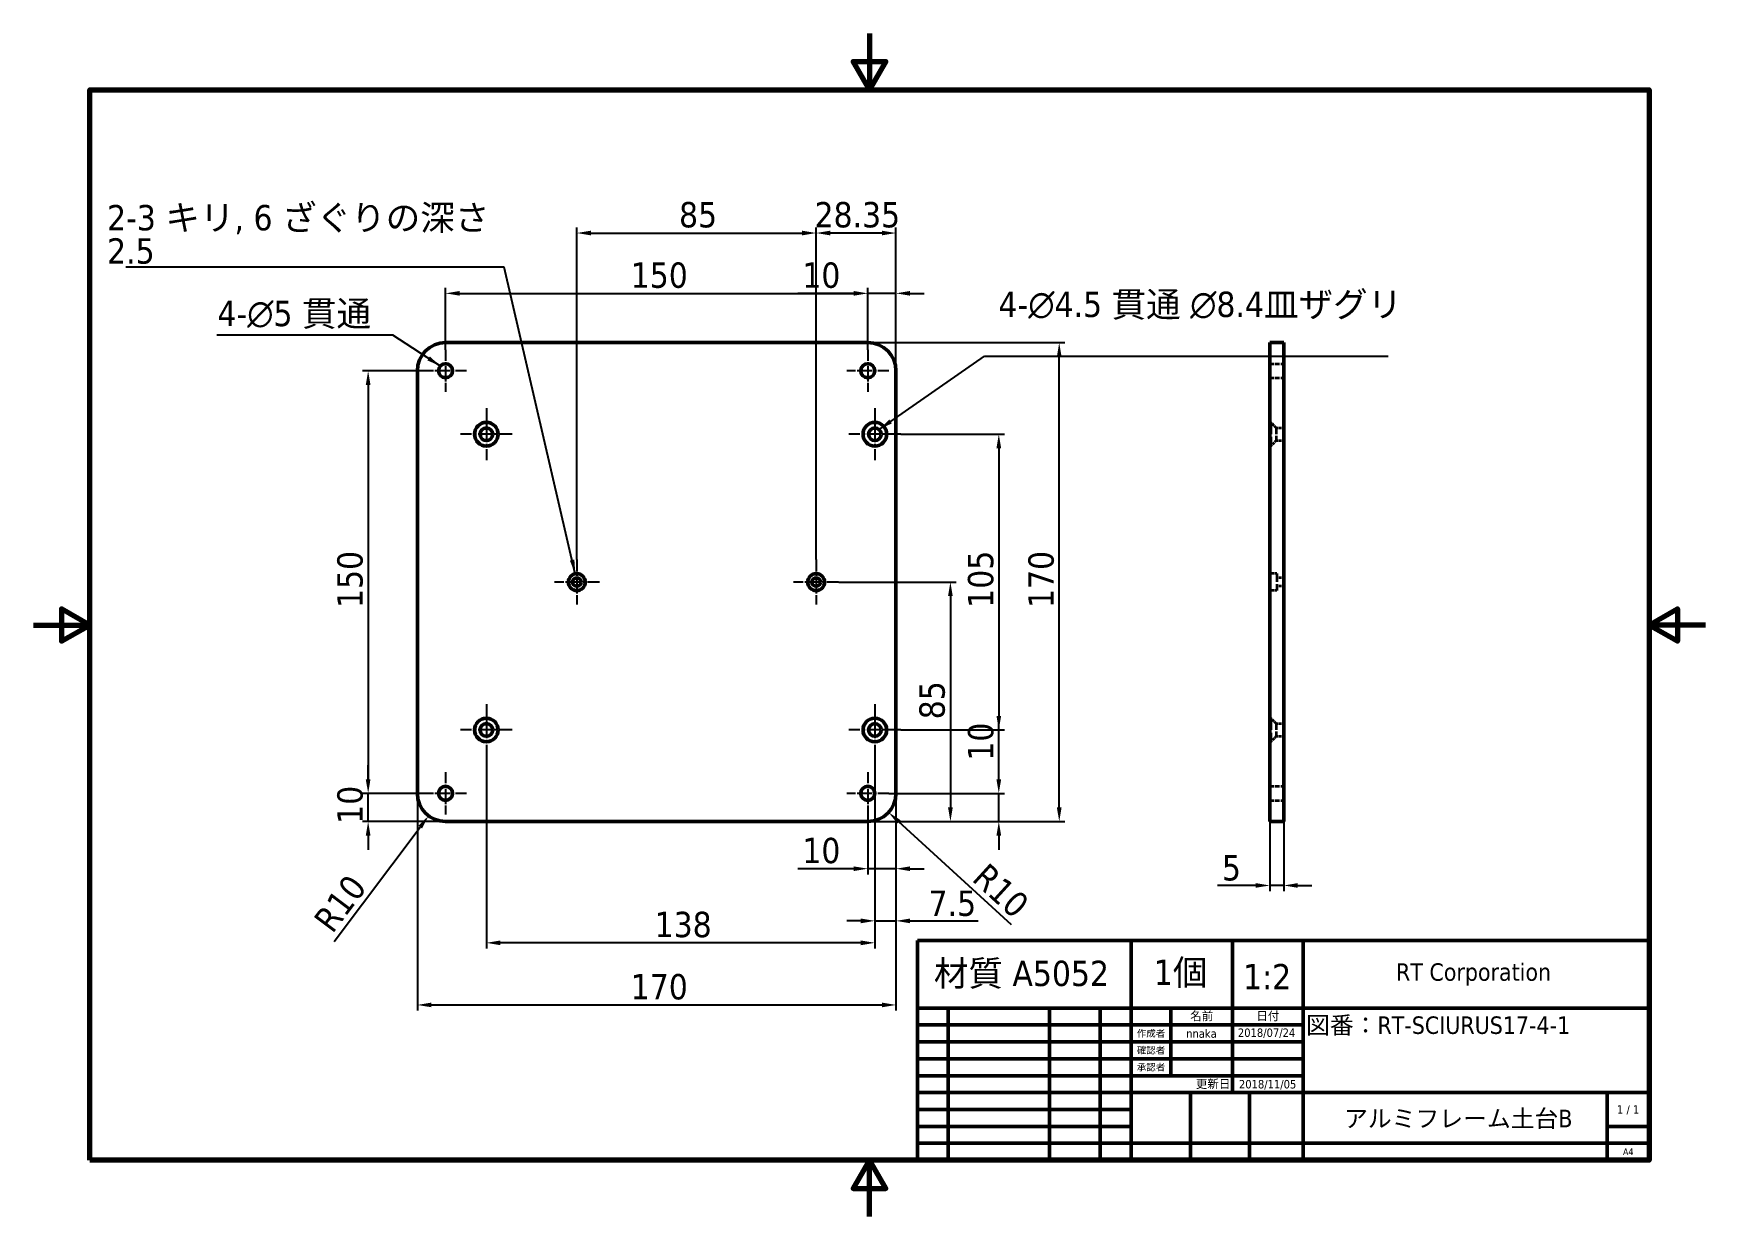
# Model space of a CAD drawing. Header units: millimetres. Extents: x 0 to 594, y 0 to 420.
import ezdxf
from ezdxf.enums import TextEntityAlignment as Align

# ---------------------------------------------------------------- set-up
doc = ezdxf.new("R2010")
doc.units = ezdxf.units.MM
doc.header["$LTSCALE"] = 2
doc.linetypes.add('CHAIN', pattern=[0.3543, 0.2362, -0.0295, 0.0591, -0.0295])
doc.linetypes.add('DASHED', pattern=[0.2067, 0.1654, -0.0413])
for name, color, linetype, lineweight in [('Border (ISO)', 7, 'Continuous', 70), ('Center Mark (ISO)', 7, 'Continuous', 25), ('Dimension (ISO)', 7, 'Continuous', 25), ('Hidden (ISO)', 7, 'DASHED', 35), ('Symbol (ISO)', 7, 'Continuous', 25), ('Title (ISO)', 7, 'Continuous', 50), ('Visible (ISO)', 7, 'Continuous', 50)]:
    doc.layers.add(name, color=color, linetype=linetype, lineweight=lineweight)
doc.styles.add('Note Text (JIS)', font='tahoma.ttf')
doc.styles.add('文字スタイル17', font='tahoma.ttf')
doc.styles.add('文字スタイル18', font='tahoma.ttf')
doc.styles.add('文字スタイル19', font='tahoma.ttf')
doc.styles.add('文字スタイル23', font='tahoma.ttf')
doc.dimstyles.new('Default (JIS)', dxfattribs={"dimscale": 2, "dimtxt": 4.5, "dimasz": 2.5, "dimexe": 1, "dimexo": 0, "dimgap": 0.8, "dimtad": 1, "dimrnd": 1e-08, "dimdsep": 46, "dimtxsty": 'Note Text (JIS)', "dimcen": 0.09, "dimdle": 10, "dimclrd": 256, "dimclre": 256, "dimclrt": 256, "dimadec": 0, "dimazin": 2, "dimtfac": 0.777778, "dimtmove": 0, "dimatfit": 3, "dimfxl": 1, "dimtolj": 1, "dimtzin": 0, "dimlwd": -1, "dimlwe": -1, "dimarcsym": 0})
doc.dimstyles.new('Default (JIS)$7', dxfattribs={"dimscale": 2, "dimtxt": 4.5, "dimasz": 2.5, "dimexe": 1, "dimexo": 0, "dimgap": 0.8, "dimtad": 1, "dimrnd": 1e-08, "dimdsep": 46, "dimtxsty": 'Note Text (JIS)', "dimcen": 0.09, "dimdle": 10, "dimclrd": 256, "dimclre": 256, "dimclrt": 256, "dimadec": 0, "dimazin": 2, "dimtfac": 0.777778, "dimtmove": 0, "dimatfit": 3, "dimfxl": 1, "dimtolj": 1, "dimtzin": 0, "dimlwd": -1, "dimlwe": -1, "dimarcsym": 0})

# ---------------------------------------------------------------- blocks, each defined once
blk = doc.blocks.new('図面枠 既定の図面枠')
at = {"layer": 'Border (ISO)', "flags": 128}
for points in [[(148.5, 210), (148.5, 200), (145.61, 205), (151.39, 205), (148.5, 200)], [(10, 10), (10, 200), (287, 200), (287, 10), (10, 10)], [(0, 105), (10, 105), (5, 107.89), (5, 102.11), (10, 105)], [(297, 105), (287, 105), (292, 107.89), (292, 102.11), (287, 105)], [(148.5, 0), (148.5, 10), (145.61, 5), (151.39, 5), (148.5, 10)]]:
    blk.add_lwpolyline(points, dxfattribs=at)
blk = doc.blocks.new('表題欄 JIS')
at = {"layer": 'Title (ISO)'}
for p, q in [((230, 139), (100, 139)), ((100, 139), (100, 100)), ((138, 100), (138, 139)), ((156, 127), (156, 139)), ((168.5, 100), (168.5, 139)), ((230, 100), (230, 139)), ((100, 127), (230, 127)), ((105.5, 100), (105.5, 127)), ((123.5, 100), (123.5, 127)), ((132.5, 100), (132.5, 127)), ((145, 115), (145, 127)), ((156, 112), (156, 127)), ((100, 124), (168.5, 124)), ((100, 121), (168.5, 121)), ((168.5, 118), (100, 118)), ((100, 115), (168.5, 115)), ((138, 112), (100, 112)), ((168.5, 112), (138, 112)), ((148.5, 100), (148.5, 112)), ((159, 100), (159, 112)), ((168.5, 112), (230, 112)), ((222.5, 100), (222.5, 112)), ((138, 109), (100, 109)), ((138, 106), (100, 106)), ((222.5, 106), (230, 106)), ((230, 103), (100, 103)), ((100, 100), (230, 100))]:
    blk.add_line(p, q, dxfattribs=at)
for s, height, style, p in [('作成者', 1.2, '文字スタイル23', (141.5, 122.5)), ('確認者', 1.2, '文字スタイル23', (141.5, 119.5)), ('承認者', 1.2, '文字スタイル23', (141.5, 116.5)), ('1 / 1', 1.5, '文字スタイル18', (226.25, 109))]:
    blk.add_text(s, height=height, dxfattribs=dict(at, style=style)).set_placement(p, align=Align.MIDDLE_CENTER)
at = {"layer": 'Title (ISO)', "char_height": 1.5, "attachment_point": 5, "style": 'Note Text (JIS)'}
for s, insert, width in [('\\fTahoma|b0|i0;\\H1.5000;名前', (150.5, 125.5), 10.8457), ('\\fTahoma|b0|i0;\\H1.5000;日付', (162.25, 125.5), 12.2497)]:
    blk.add_mtext(s, dxfattribs=dict(at, insert=insert, width=width))
at = {"layer": 'Title (ISO)'}
for tag, p, height, style in [('会社_001', (185.02, 131.85), 3.1, '文字スタイル17'), ('タイトル_001', (169.04, 122.42), 3.1, '文字スタイル17'), ('作成者_001', (147.75, 121.73), 1.5, '文字スタイル18'), ('作成日_001', (156.93, 121.88), 1.5, '文字スタイル18'), ('部品番号_001', (175.79, 105.85), 3.1, '文字スタイル17'), ('シート_サイズ_001', (225.33, 100.9), 1.2, '文字スタイル19')]:
    blk.add_attdef(tag, p, '', height=height, dxfattribs=dict(at, style=style))
at = {"layer": 'Title (ISO)', "style": '文字スタイル18'}
for tag, p in [('確認者', (150.5, 119.5)), ('確認日', (162.25, 119.5)), ('エンジニアリング承認者', (150.5, 116.5)), ('エンジニアリング_承認日', (162.25, 116.5))]:
    blk.add_attdef(tag, text='', height=1.5, dxfattribs=at).set_placement(p, align=Align.MIDDLE_CENTER)
blk = doc.blocks.new('*D5')
at = {"layer": 'Defpoints', "color": 0, "transparency": 16777216}
for p in [(296.4, 327.74), (146.4, 307.74), (296.4, 307.74)]:
    blk.add_point(p, dxfattribs=at)
at = {"layer": 'Dimension (ISO)', "transparency": 16777216}
for p, q in [((146.4, 307.74), (146.4, 329.74)), ((151.4, 327.74), (291.4, 327.74)), ((296.4, 307.74), (296.4, 329.74))]:
    blk.add_line(p, q, dxfattribs=at)
for points in [[(151.4, 328.57), (151.4, 326.91), (146.4, 327.74)], [(291.4, 328.57), (291.4, 326.91), (296.4, 327.74)]]:
    blk.add_solid(points, dxfattribs=at)
at = {"layer": 'Dimension (ISO)', "transparency": 16777216, "insert": (212.19, 338.71), "char_height": 9, "attachment_point": 1, "style": 'Note Text (JIS)'}
blk.add_mtext('\\A1;150', dxfattribs=at)
blk = doc.blocks.new('*D6')
at = {"layer": 'Defpoints', "color": 0, "transparency": 16777216}
for p in [(138.9, 300.24), (118.9, 150.24), (138.9, 150.24)]:
    blk.add_point(p, dxfattribs=at)
at = {"layer": 'Dimension (ISO)', "transparency": 16777216}
for p, q in [((138.9, 300.24), (116.9, 300.24)), ((118.9, 295.24), (118.9, 155.24)), ((138.9, 150.24), (116.9, 150.24))]:
    blk.add_line(p, q, dxfattribs=at)
for points in [[(118.06, 295.24), (119.73, 295.24), (118.9, 300.24)], [(118.06, 155.24), (119.73, 155.24), (118.9, 150.24)]]:
    blk.add_solid(points, dxfattribs=at)
at = {"layer": 'Dimension (ISO)', "transparency": 16777216, "insert": (107.93, 216.04), "char_height": 9, "attachment_point": 1, "rotation": 90, "style": 'Note Text (JIS)'}
blk.add_mtext('\\A1;150', dxfattribs=at)
blk = doc.blocks.new('*D7')
at = {"layer": 'Defpoints', "color": 0, "transparency": 16777216}
for p in [(308.1, 277.74), (308.1, 172.74), (342.93, 172.74)]:
    blk.add_point(p, dxfattribs=at)
at = {"layer": 'Dimension (ISO)', "transparency": 16777216}
for p, q in [((308.1, 277.74), (344.93, 277.74)), ((342.93, 272.74), (342.93, 177.74)), ((308.1, 172.74), (344.93, 172.74))]:
    blk.add_line(p, q, dxfattribs=at)
for points in [[(342.1, 272.74), (343.77, 272.74), (342.93, 277.74)], [(342.1, 177.74), (343.77, 177.74), (342.93, 172.74)]]:
    blk.add_solid(points, dxfattribs=at)
at = {"layer": 'Dimension (ISO)', "transparency": 16777216, "insert": (331.96, 216.11), "char_height": 9, "attachment_point": 1, "rotation": 90, "style": 'Note Text (JIS)'}
blk.add_mtext('\\A1;105', dxfattribs=at)
blk = doc.blocks.new('*D8')
at = {"layer": 'Defpoints', "color": 0, "transparency": 16777216}
for p in [(286.05, 225.24), (296.4, 140.24), (325.74, 140.24)]:
    blk.add_point(p, dxfattribs=at)
at = {"layer": 'Dimension (ISO)', "transparency": 16777216}
for p, q in [((286.05, 225.24), (327.74, 225.24)), ((325.74, 220.24), (325.74, 145.24)), ((296.4, 140.24), (327.74, 140.24))]:
    blk.add_line(p, q, dxfattribs=at)
for points in [[(324.9, 220.24), (326.57, 220.24), (325.74, 225.24)], [(324.9, 145.24), (326.57, 145.24), (325.74, 140.24)]]:
    blk.add_solid(points, dxfattribs=at)
at = {"layer": 'Dimension (ISO)', "transparency": 16777216, "insert": (314.72, 176.53), "char_height": 9, "attachment_point": 1, "rotation": 90, "style": 'Note Text (JIS)'}
blk.add_mtext('\\A1;85', dxfattribs=at)
blk = doc.blocks.new('*D9')
at = {"layer": 'Defpoints', "color": 0, "transparency": 16777216}
for p in [(298.9, 163.54), (306.4, 150.24), (298.9, 104.96)]:
    blk.add_point(p, dxfattribs=at)
at = {"layer": 'Dimension (ISO)', "transparency": 16777216}
for p, q in [((298.9, 163.54), (298.9, 102.96)), ((306.4, 150.24), (306.4, 102.96)), ((293.9, 104.96), (288.9, 104.96)), ((298.9, 104.96), (306.4, 104.96)), ((311.4, 104.96), (335.61, 104.96))]:
    blk.add_line(p, q, dxfattribs=at)
for points in [[(293.9, 105.79), (293.9, 104.12), (298.9, 104.96)], [(311.4, 105.79), (311.4, 104.12), (306.4, 104.96)]]:
    blk.add_solid(points, dxfattribs=at)
at = {"layer": 'Dimension (ISO)', "transparency": 16777216, "insert": (318, 115.74), "char_height": 9, "attachment_point": 1, "style": 'Note Text (JIS)'}
blk.add_mtext('\\A1;7.5', dxfattribs=at)
blk = doc.blocks.new('*D10')
at = {"layer": 'Defpoints', "color": 0, "transparency": 16777216}
for p in [(160.9, 163.54), (298.9, 163.54), (160.9, 97.17)]:
    blk.add_point(p, dxfattribs=at)
at = {"layer": 'Dimension (ISO)', "transparency": 16777216}
for p, q in [((160.9, 163.54), (160.9, 95.17)), ((298.9, 163.54), (298.9, 95.17)), ((293.9, 97.17), (165.9, 97.17))]:
    blk.add_line(p, q, dxfattribs=at)
for points in [[(165.9, 98), (165.9, 96.33), (160.9, 97.17)], [(293.9, 98), (293.9, 96.33), (298.9, 97.17)]]:
    blk.add_solid(points, dxfattribs=at)
at = {"layer": 'Dimension (ISO)', "transparency": 16777216, "insert": (220.67, 108.18), "char_height": 9, "attachment_point": 1, "style": 'Note Text (JIS)'}
blk.add_mtext('\\A1;138', dxfattribs=at)
blk = doc.blocks.new('*D11')
at = {"layer": 'Defpoints', "color": 0, "transparency": 16777216}
for p in [(136.4, 150.24), (306.4, 150.24), (306.4, 75.12)]:
    blk.add_point(p, dxfattribs=at)
at = {"layer": 'Dimension (ISO)', "transparency": 16777216}
for p, q in [((136.4, 150.24), (136.4, 73.12)), ((306.4, 150.24), (306.4, 73.12)), ((141.4, 75.12), (301.4, 75.12))]:
    blk.add_line(p, q, dxfattribs=at)
for points in [[(141.4, 75.95), (141.4, 74.29), (136.4, 75.12)], [(301.4, 75.95), (301.4, 74.29), (306.4, 75.12)]]:
    blk.add_solid(points, dxfattribs=at)
at = {"layer": 'Dimension (ISO)', "transparency": 16777216, "insert": (212.19, 86.09), "char_height": 9, "attachment_point": 1, "style": 'Note Text (JIS)'}
blk.add_mtext('\\A1;170', dxfattribs=at)
blk = doc.blocks.new('*D12')
at = {"layer": 'Defpoints', "color": 0, "transparency": 16777216}
for p in [(296.4, 310.24), (364.4, 310.24), (296.4, 140.24)]:
    blk.add_point(p, dxfattribs=at)
at = {"layer": 'Dimension (ISO)', "transparency": 16777216}
for p, q in [((296.4, 310.24), (366.4, 310.24)), ((364.4, 145.24), (364.4, 305.24)), ((296.4, 140.24), (366.4, 140.24))]:
    blk.add_line(p, q, dxfattribs=at)
for points in [[(363.56, 305.24), (365.23, 305.24), (364.4, 310.24)], [(363.56, 145.24), (365.23, 145.24), (364.4, 140.24)]]:
    blk.add_solid(points, dxfattribs=at)
at = {"layer": 'Dimension (ISO)', "transparency": 16777216, "insert": (353.43, 216.04), "char_height": 9, "attachment_point": 1, "rotation": 90, "style": 'Note Text (JIS)'}
blk.add_mtext('\\A1;170', dxfattribs=at)
blk = doc.blocks.new('*D13')
at = {"layer": 'Defpoints', "color": 0, "transparency": 16777216}
for p in [(306.4, 327.74), (296.4, 307.74), (306.4, 300.24)]:
    blk.add_point(p, dxfattribs=at)
at = {"layer": 'Dimension (ISO)', "transparency": 16777216}
for p, q in [((291.4, 327.74), (271.55, 327.74)), ((296.4, 307.74), (296.4, 329.74)), ((306.4, 327.74), (296.4, 327.74)), ((306.4, 300.24), (306.4, 329.74)), ((311.4, 327.74), (316.4, 327.74))]:
    blk.add_line(p, q, dxfattribs=at)
for points in [[(291.4, 328.57), (291.4, 326.91), (296.4, 327.74)], [(311.4, 328.57), (311.4, 326.91), (306.4, 327.74)]]:
    blk.add_solid(points, dxfattribs=at)
at = {"layer": 'Dimension (ISO)', "transparency": 16777216, "insert": (273.15, 338.71), "char_height": 9, "attachment_point": 1, "style": 'Note Text (JIS)'}
blk.add_mtext('\\A1;10', dxfattribs=at)
blk = doc.blocks.new('*D14')
at = {"layer": 'Defpoints', "color": 0, "transparency": 16777216}
for p in [(118.9, 150.24), (138.9, 150.24), (146.4, 140.24)]:
    blk.add_point(p, dxfattribs=at)
at = {"layer": 'Dimension (ISO)', "transparency": 16777216}
for p, q in [((118.9, 155.24), (118.9, 160.24)), ((138.9, 150.24), (116.9, 150.24)), ((118.9, 140.24), (118.9, 150.24)), ((146.4, 140.24), (116.9, 140.24)), ((118.9, 135.24), (118.9, 130.24))]:
    blk.add_line(p, q, dxfattribs=at)
for points in [[(118.06, 155.24), (119.73, 155.24), (118.9, 150.24)], [(118.06, 135.24), (119.73, 135.24), (118.9, 140.24)]]:
    blk.add_solid(points, dxfattribs=at)
at = {"layer": 'Dimension (ISO)', "transparency": 16777216, "insert": (107.93, 139.42), "char_height": 9, "attachment_point": 1, "rotation": 90, "style": 'Note Text (JIS)'}
blk.add_mtext('\\A1;10', dxfattribs=at)
blk = doc.blocks.new('*D15')
at = {"layer": 'Defpoints', "color": 0, "transparency": 16777216}
for p in [(439.16, 150.24), (444.16, 150.24), (444.16, 117.53)]:
    blk.add_point(p, dxfattribs=at)
at = {"layer": 'Dimension (ISO)', "transparency": 16777216}
for p, q in [((439.16, 150.24), (439.16, 115.53)), ((444.16, 150.24), (444.16, 115.53)), ((434.16, 117.53), (420.6, 117.53)), ((444.16, 117.53), (439.16, 117.53)), ((449.16, 117.53), (454.16, 117.53))]:
    blk.add_line(p, q, dxfattribs=at)
for points in [[(434.16, 118.37), (434.16, 116.7), (439.16, 117.53)], [(449.16, 118.37), (449.16, 116.7), (444.16, 117.53)]]:
    blk.add_solid(points, dxfattribs=at)
at = {"layer": 'Dimension (ISO)', "transparency": 16777216, "insert": (422.2, 128.32), "char_height": 9, "attachment_point": 1, "style": 'Note Text (JIS)'}
blk.add_mtext('\\A1;5', dxfattribs=at)
blk = doc.blocks.new('*D16')
at = {"layer": 'Defpoints', "color": 0, "transparency": 16777216}
for p in [(278.05, 349.15), (306.4, 300.24), (278.05, 233.24)]:
    blk.add_point(p, dxfattribs=at)
at = {"layer": 'Dimension (ISO)', "transparency": 16777216}
for p, q in [((278.05, 233.24), (278.05, 351.15)), ((306.4, 300.24), (306.4, 351.15)), ((301.4, 349.15), (283.05, 349.15))]:
    blk.add_line(p, q, dxfattribs=at)
for points in [[(283.05, 349.98), (283.05, 348.32), (278.05, 349.15)], [(301.4, 349.98), (301.4, 348.32), (306.4, 349.15)]]:
    blk.add_solid(points, dxfattribs=at)
at = {"layer": 'Dimension (ISO)', "transparency": 16777216, "insert": (277.48, 360.16), "char_height": 9, "attachment_point": 1, "style": 'Note Text (JIS)'}
blk.add_mtext('\\A1;28.35', dxfattribs=at)
blk = doc.blocks.new('*D17')
at = {"layer": 'Defpoints', "color": 0, "transparency": 16777216}
for p in [(278.05, 349.15), (193.05, 233.24), (278.05, 233.24)]:
    blk.add_point(p, dxfattribs=at)
at = {"layer": 'Dimension (ISO)', "transparency": 16777216}
for p, q in [((193.05, 233.24), (193.05, 351.15)), ((278.05, 233.24), (278.05, 351.15)), ((198.05, 349.15), (273.05, 349.15))]:
    blk.add_line(p, q, dxfattribs=at)
for points in [[(198.05, 349.98), (198.05, 348.32), (193.05, 349.15)], [(273.05, 349.98), (273.05, 348.32), (278.05, 349.15)]]:
    blk.add_solid(points, dxfattribs=at)
at = {"layer": 'Dimension (ISO)', "transparency": 16777216, "insert": (229.34, 360.16), "char_height": 9, "attachment_point": 1, "style": 'Note Text (JIS)'}
blk.add_mtext('\\A1;85', dxfattribs=at)
blk = doc.blocks.new('*D18')
at = {"layer": 'Defpoints', "color": 0, "transparency": 16777216}
for p in [(303.9, 150.24), (342.93, 150.24), (296.4, 140.24)]:
    blk.add_point(p, dxfattribs=at)
at = {"layer": 'Dimension (ISO)', "transparency": 16777216}
for p, q in [((342.93, 155.24), (342.93, 175.09)), ((303.9, 150.24), (344.93, 150.24)), ((342.93, 140.24), (342.93, 150.24)), ((296.4, 140.24), (344.93, 140.24)), ((342.93, 135.24), (342.93, 130.24))]:
    blk.add_line(p, q, dxfattribs=at)
for points in [[(342.1, 155.24), (343.77, 155.24), (342.93, 150.24)], [(342.1, 135.24), (343.77, 135.24), (342.93, 140.24)]]:
    blk.add_solid(points, dxfattribs=at)
at = {"layer": 'Dimension (ISO)', "transparency": 16777216, "insert": (331.96, 161.84), "char_height": 9, "attachment_point": 1, "rotation": 90, "style": 'Note Text (JIS)'}
blk.add_mtext('\\A1;10', dxfattribs=at)
blk = doc.blocks.new('*D19')
at = {"layer": 'Defpoints', "color": 0, "transparency": 16777216}
for p in [(306.4, 150.24), (296.4, 142.74), (296.4, 123.48)]:
    blk.add_point(p, dxfattribs=at)
at = {"layer": 'Dimension (ISO)', "transparency": 16777216}
for p, q in [((306.4, 150.24), (306.4, 121.48)), ((296.4, 142.74), (296.4, 121.48)), ((291.4, 123.48), (271.55, 123.48)), ((306.4, 123.48), (296.4, 123.48)), ((311.4, 123.48), (316.4, 123.48))]:
    blk.add_line(p, q, dxfattribs=at)
for points in [[(291.4, 124.31), (291.4, 122.65), (296.4, 123.48)], [(311.4, 124.31), (311.4, 122.65), (306.4, 123.48)]]:
    blk.add_solid(points, dxfattribs=at)
at = {"layer": 'Dimension (ISO)', "transparency": 16777216, "insert": (273.15, 134.45), "char_height": 9, "attachment_point": 1, "style": 'Note Text (JIS)'}
blk.add_mtext('\\A1;10', dxfattribs=at)
blk = doc.blocks.new('*D20')
at = {"layer": 'Defpoints', "color": 0, "transparency": 16777216}
for p in [(146.4, 150.24), (140.38, 142.25)]:
    blk.add_point(p, dxfattribs=at)
at = {"layer": 'Dimension (ISO)', "transparency": 16777216}
blk.add_line((106.83, 97.66), (137.38, 138.25), dxfattribs=at)
blk.add_solid([(136.71, 138.75), (138.04, 137.75), (140.38, 142.25)], dxfattribs=at)
at = {"layer": 'Dimension (ISO)', "transparency": 16777216, "insert": (99.02, 105.53), "char_height": 9, "attachment_point": 1, "rotation": 53.03836, "style": 'Note Text (JIS)'}
blk.add_mtext('\\A1;R10', dxfattribs=at)
blk = doc.blocks.new('*D21')
at = {"layer": 'Defpoints', "color": 0, "transparency": 16777216}
for p in [(296.4, 150.24), (303.78, 143.49)]:
    blk.add_point(p, dxfattribs=at)
at = {"layer": 'Dimension (ISO)', "transparency": 16777216}
blk.add_line((347.45, 103.56), (307.47, 140.12), dxfattribs=at)
blk.add_solid([(308.03, 140.73), (306.9, 139.5), (303.78, 143.49)], dxfattribs=at)
at = {"layer": 'Dimension (ISO)', "transparency": 16777216, "insert": (339.07, 126.09), "char_height": 9, "attachment_point": 1, "rotation": 317.56144, "style": 'Note Text (JIS)'}
blk.add_mtext('\\A1;R10', dxfattribs=at)

msp = doc.modelspace()

# ---------------------------------------------------------------- linework, layer by layer
at = {"layer": 'Center Mark (ISO)', "linetype": 'CHAIN', "ltscale": 8.333956}
for p, q in [((146.396, 307.739), (146.396, 292.739)), ((296.396, 307.739), (296.396, 292.739)), ((153.896, 300.239), (138.896, 300.239)), ((303.896, 300.239), (288.896, 300.239)), ((146.396, 157.739), (146.396, 142.739)), ((296.396, 157.739), (296.396, 142.739)), ((153.896, 150.239), (138.896, 150.239)), ((303.896, 150.239), (288.896, 150.239))]:
    msp.add_line(p, q, dxfattribs=at)
at = {"layer": 'Center Mark (ISO)', "linetype": 'CHAIN', "ltscale": 10.223008}
for p, q in [((160.896, 286.939), (160.896, 268.539)), ((298.896, 286.939), (298.896, 268.539)), ((170.096, 277.739), (151.696, 277.739)), ((308.096, 277.739), (289.696, 277.739)), ((160.896, 181.939), (160.896, 163.539)), ((298.896, 181.939), (298.896, 163.539)), ((170.096, 172.739), (151.696, 172.739)), ((308.096, 172.739), (289.696, 172.739))]:
    msp.add_line(p, q, dxfattribs=at)
at = {"layer": 'Center Mark (ISO)', "linetype": 'CHAIN', "ltscale": 8.88956}
for p, q in [((193.046, 233.239), (193.046, 217.239)), ((278.046, 233.239), (278.046, 217.239)), ((201.046, 225.239), (185.046, 225.239)), ((286.046, 225.239), (270.046, 225.239))]:
    msp.add_line(p, q, dxfattribs=at)
at = {"layer": 'Hidden (ISO)', "ltscale": 4.761642}
for p, q in [((439.162, 302.739), (444.162, 302.739)), ((439.162, 297.739), (444.162, 297.739)), ((439.162, 152.739), (444.162, 152.739)), ((439.162, 147.739), (444.162, 147.739))]:
    msp.add_line(p, q, dxfattribs=at)
at = {"layer": 'Hidden (ISO)', "ltscale": 0.380839}
for p, q in [((439.562, 281.939), (439.162, 281.939)), ((439.562, 273.539), (439.162, 273.539)), ((439.562, 176.939), (439.162, 176.939)), ((439.562, 168.539), (439.162, 168.539))]:
    msp.add_line(p, q, dxfattribs=at)
at = {"layer": 'Hidden (ISO)', "ltscale": 12.56584}
for p, q in [((439.562, 281.939), (439.562, 273.539)), ((439.562, 176.939), (439.562, 168.539))]:
    msp.add_line(p, q, dxfattribs=at)
at = {"layer": 'Hidden (ISO)', "ltscale": 2.626207}
for p, q in [((441.512, 279.989), (439.562, 281.939)), ((441.512, 275.489), (439.562, 273.539)), ((441.512, 174.989), (439.562, 176.939)), ((441.512, 170.489), (439.562, 168.539))]:
    msp.add_line(p, q, dxfattribs=at)
at = {"layer": 'Hidden (ISO)', "ltscale": 6.731654}
for p, q in [((441.512, 279.989), (441.512, 275.489)), ((441.512, 174.989), (441.512, 170.489))]:
    msp.add_line(p, q, dxfattribs=at)
at = {"layer": 'Hidden (ISO)', "ltscale": 2.523623}
for p, q in [((441.512, 279.989), (444.162, 279.989)), ((441.512, 275.489), (444.162, 275.489)), ((441.512, 174.989), (444.162, 174.989)), ((441.512, 170.489), (444.162, 170.489))]:
    msp.add_line(p, q, dxfattribs=at)
at = {"layer": 'Hidden (ISO)', "ltscale": 2.380771}
for p, q in [((441.662, 228.239), (439.162, 228.239)), ((444.162, 226.739), (441.662, 226.739)), ((441.662, 222.239), (439.162, 222.239)), ((444.162, 223.739), (441.662, 223.739))]:
    msp.add_line(p, q, dxfattribs=at)
at = {"layer": 'Hidden (ISO)', "ltscale": 8.975572}
msp.add_line((441.662, 228.239), (441.662, 222.239), dxfattribs=at)
at = {"layer": 'Visible (ISO)'}
for p, q in [((146.396, 310.239), (296.396, 310.239)), ((444.162, 310.239), (439.162, 310.239)), ((439.162, 300.239), (439.162, 310.239)), ((444.162, 310.239), (444.162, 300.239)), ((136.396, 150.239), (136.396, 300.239)), ((306.396, 300.239), (306.396, 150.239)), ((439.162, 300.239), (439.162, 150.239)), ((444.162, 300.239), (444.162, 150.239)), ((439.162, 140.239), (439.162, 150.239)), ((444.162, 150.239), (444.162, 140.239)), ((296.396, 140.239), (146.396, 140.239)), ((439.162, 140.239), (444.162, 140.239))]:
    msp.add_line(p, q, dxfattribs=at)
for centre, radius in [((146.396, 300.239), 2.5), ((296.396, 300.239), 2.5), ((160.896, 277.739), 4.2), ((160.896, 277.739), 2.25), ((298.896, 277.739), 4.2), ((298.896, 277.739), 2.25), ((193.046, 225.239), 3), ((193.046, 225.239), 1.5), ((278.046, 225.239), 3), ((278.046, 225.239), 1.5), ((160.896, 172.739), 4.2), ((160.896, 172.739), 2.25), ((298.896, 172.739), 4.2), ((298.896, 172.739), 2.25), ((146.396, 150.239), 2.5), ((296.396, 150.239), 2.5)]:
    msp.add_circle(centre, radius, dxfattribs=at)
for centre, start, end in [((146.396, 300.239), 90, 180), ((296.396, 300.239), 0, 90), ((146.396, 150.239), 180, 270), ((296.396, 150.239), 270, 0)]:
    msp.add_arc(centre, 10, start, end, dxfattribs=at)

# ---------------------------------------------------------------- block references
at = {"xscale": 2, "yscale": 2, "zscale": 2}
msp.add_blockref('図面枠 既定の図面枠', (0, 0), dxfattribs=at)
msp.add_blockref('表題欄 JIS', (114, -180), dxfattribs=at).add_auto_attribs({'部品番号_001': 'アルミフレーム土台B', 'タイトル_001': '図番：RT-SCIURUS17-4-1', '会社_001': 'RT Corporation', '作成日_001': '2018/07/24', '作成者_001': 'nnaka', 'シート_サイズ_001': 'A4'})

# ---------------------------------------------------------------- texts
at = {"layer": 'Symbol (ISO)', "attachment_point": 1, "style": 'Note Text (JIS)'}
for s, insert, char_height, width, line_spacing_factor in [('{2-3 キリ, 6 ざぐりの深さ 2.5}', (26.158, 359.106), 9, 136.04061, 0.7875), ('{4-\\fAIGDT|b0|i0;\\H9.0000;n\\fTahoma|b0|i0;\\H9.0000;4.5 貫通 \\fAIGDT|b0|i0;\\H9.0000;n\\fTahoma|b0|i0;\\H9.0000;8.4皿ザグリ}', (342.821, 328.343), 9, 139.24332, 0.7875), ('{4-\\fAIGDT|b0|i0;\\H9.0000;n\\fTahoma|b0|i0;\\H9.0000;5 貫通}', (65.359, 325.099), 9, 57.27208, 0.7875), ('{\\fTahoma|b0|i0;\\H3.0000;2018/11/05\\fTahoma|b0|i0;\\H9.0000;\\P}', (428.229, 48.479), 3, 21.16532, 0.25)]:
    msp.add_mtext(s, dxfattribs=dict(at, insert=insert, char_height=char_height, width=width, line_spacing_factor=line_spacing_factor))
for s, insert, char_height, width in [('{\\fTahoma|b0|i0;材質 A5052}', (319.859, 90.835), 9, 63.05834), ('{\\fTahoma|b0|i0;1個}', (398.017, 91.179), 9, 19.13047), ('{\\fTahoma|b0|i0;1:2}', (429.707, 89.649), 9, 17.88331), ('{\\fTahoma|b0|i0;\\H3.0000;更新日}', (412.926, 48.576), 3, 12.37682)]:
    msp.add_mtext(s, dxfattribs=dict(at, insert=insert, char_height=char_height, width=width))

# ---------------------------------------------------------------- dimensions: what is measured, and where the dimension line sits
at = {"layer": 'Dimension (ISO)'}
for base, p1, p2, angle, override, picture, middle in [((278.046, 349.15), (193.046, 233.239), (278.046, 233.239), 180, {"dimgap": 0.8, "dimdec": 2, "dimtol": 0, "dimlim": 0, "dimtp": 0, "dimtm": 0, "dimtdec": 2, "dimtofl": 0, "dimatfit": 1}, '*D17', (235.546, 349.15)), ((278.046, 349.15), (306.396, 300.239), (278.046, 233.239), 180, {"dimgap": 0.8, "dimdec": 2, "dimtol": 0, "dimlim": 0, "dimtp": 0, "dimtm": 0, "dimtdec": 2, "dimtofl": 0, "dimatfit": 1}, '*D16', (292.221, 349.15)), ((296.396, 327.739), (146.396, 307.739), (296.396, 307.739), 180, {"dimgap": 0.8, "dimdec": 2, "dimtol": 0, "dimlim": 0, "dimtp": 0, "dimtm": 0, "dimtdec": 2, "dimtofl": 0, "dimatfit": 1}, '*D5', (221.396, 327.739)), ((306.396, 327.739), (296.396, 307.739), (306.396, 300.239), 180, {"dimgap": 0.8, "dimdec": 2, "dimtol": 0, "dimlim": 0, "dimtp": 0, "dimtm": 0, "dimtdec": 2, "dimtofl": 1, "dimatfit": 1}, '*D13', (278.972, 327.739)), ((364.396, 310.239), (296.396, 140.239), (296.396, 310.239), 90, {"dimgap": 0.8, "dimdec": 2, "dimtol": 0, "dimlim": 0, "dimtp": 0, "dimtm": 0, "dimtdec": 2, "dimtofl": 0, "dimatfit": 1}, '*D12', (364.396, 225.239)), ((118.896, 150.239), (138.896, 300.239), (138.896, 150.239), 90, {"dimgap": 0.8, "dimdec": 2, "dimtol": 0, "dimlim": 0, "dimtp": 0, "dimtm": 0, "dimtdec": 2, "dimtofl": 0, "dimatfit": 1}, '*D6', (118.896, 225.239)), ((342.933, 172.739), (308.096, 277.739), (308.096, 172.739), 90, {"dimgap": 0.8, "dimdec": 2, "dimtol": 0, "dimlim": 0, "dimtp": 0, "dimtm": 0, "dimtdec": 2, "dimtofl": 0, "dimatfit": 1}, '*D7', (342.933, 225.239)), ((325.736, 140.239), (286.046, 225.239), (296.396, 140.239), 90, {"dimgap": 0.8, "dimdec": 2, "dimtol": 0, "dimlim": 0, "dimtp": 0, "dimtm": 0, "dimtdec": 2, "dimtofl": 0, "dimatfit": 1}, '*D8', (325.736, 182.739)), ((342.933, 150.239), (296.396, 140.239), (303.896, 150.239), 90, {"dimgap": 0.8, "dimdec": 2, "dimtol": 0, "dimlim": 0, "dimtp": 0, "dimtm": 0, "dimtdec": 2, "dimtofl": 1, "dimatfit": 1}, '*D18', (342.933, 167.663)), ((160.896, 97.168), (298.896, 163.539), (160.896, 163.539), 180, {"dimgap": 0.8, "dimdec": 2, "dimtol": 0, "dimlim": 0, "dimtp": 0, "dimtm": 0, "dimtdec": 2, "dimtofl": 0, "dimatfit": 1}, '*D10', (229.896, 97.168)), ((298.896, 104.956), (306.396, 150.239), (298.896, 163.539), 180, {"dimgap": 0.8, "dimdec": 2, "dimtol": 0, "dimlim": 0, "dimtp": 0, "dimtm": 0, "dimtdec": 2, "dimtofl": 1, "dimatfit": 1}, '*D9', (326.005, 104.956)), ((118.896, 150.239), (146.396, 140.239), (138.896, 150.239), 90, {"dimgap": 0.8, "dimdec": 2, "dimtol": 0, "dimlim": 0, "dimtp": 0, "dimtm": 0, "dimtdec": 2, "dimtofl": 1, "dimatfit": 1}, '*D14', (118.896, 145.239)), ((296.396, 123.479), (306.396, 150.239), (296.396, 142.739), 180, {"dimgap": 0.8, "dimdec": 2, "dimtol": 0, "dimlim": 0, "dimtp": 0, "dimtm": 0, "dimtdec": 2, "dimtofl": 1, "dimatfit": 1}, '*D19', (278.972, 123.479)), ((444.162, 117.532), (439.162, 150.239), (444.162, 150.239), 180, {"dimgap": 0.8, "dimdec": 2, "dimtol": 0, "dimlim": 0, "dimtp": 0, "dimtm": 0, "dimtdec": 2, "dimtofl": 1, "dimatfit": 1}, '*D15', (424.882, 117.532))]:
    dim = msp.add_linear_dim(base=base, p1=p1, p2=p2, angle=angle, dimstyle='Default (JIS)', override=override, dxfattribs=at)
    dim.commit()
    dim.dimension.update_dxf_attribs({"geometry": picture, "text_midpoint": middle, "dimtype": 160})
for center, mpoint, picture, middle in [((146.396, 150.239), (140.383, 142.249), '*D20', (113.737, 106.839)), ((296.396, 150.239), (303.776, 143.491), '*D21', (338.965, 111.316))]:
    dim = msp.add_radius_dim(center=center, mpoint=mpoint, dimstyle='Default (JIS)', override={"dimgap": 0.8, "dimdec": 2, "dimlfac": 1, "dimcen": 0, "dimtol": 0, "dimlim": 0, "dimtp": 0, "dimtm": 0, "dimtdec": 2, "dimtofl": 0}, dxfattribs=at)
    dim.commit()
    dim.dimension.update_dxf_attribs({"geometry": picture, "text_midpoint": middle, "dimtype": 164})
dim = msp.add_linear_dim(base=(306.396, 75.12), p1=(136.396, 150.239), p2=(306.396, 150.239), dimstyle='Default (JIS)', override={"dimgap": 0.8, "dimdec": 2, "dimtol": 0, "dimlim": 0, "dimtp": 0, "dimtm": 0, "dimtdec": 2, "dimtofl": 0, "dimatfit": 1}, dxfattribs=at)
dim.commit()
dim.dimension.update_dxf_attribs({"geometry": '*D11', "text_midpoint": (221.396, 75.12), "dimtype": 160})

# ---------------------------------------------------------------- leaders
at = {"layer": 'Symbol (ISO)', "annotation_type": 0, "has_hookline": 1}
for points, hookline_direction, text_width in [([(192.489, 228.187), (167.199, 336.988), (162.199, 336.988)], 1, 129.412), ([(144.551, 301.926), (127.631, 312.846), (122.631, 312.846)], 1, 57.522), ([(300.398, 279.415), (337.821, 305.38), (342.821, 305.38)], 0, 138.405)]:
    msp.add_leader(points, dimstyle='Default (JIS)$7', override={"dimgap": 0, "dimtad": 1}, dxfattribs=dict(at, hookline_direction=hookline_direction, text_width=text_width))

doc.saveas('drawing.dxf')
